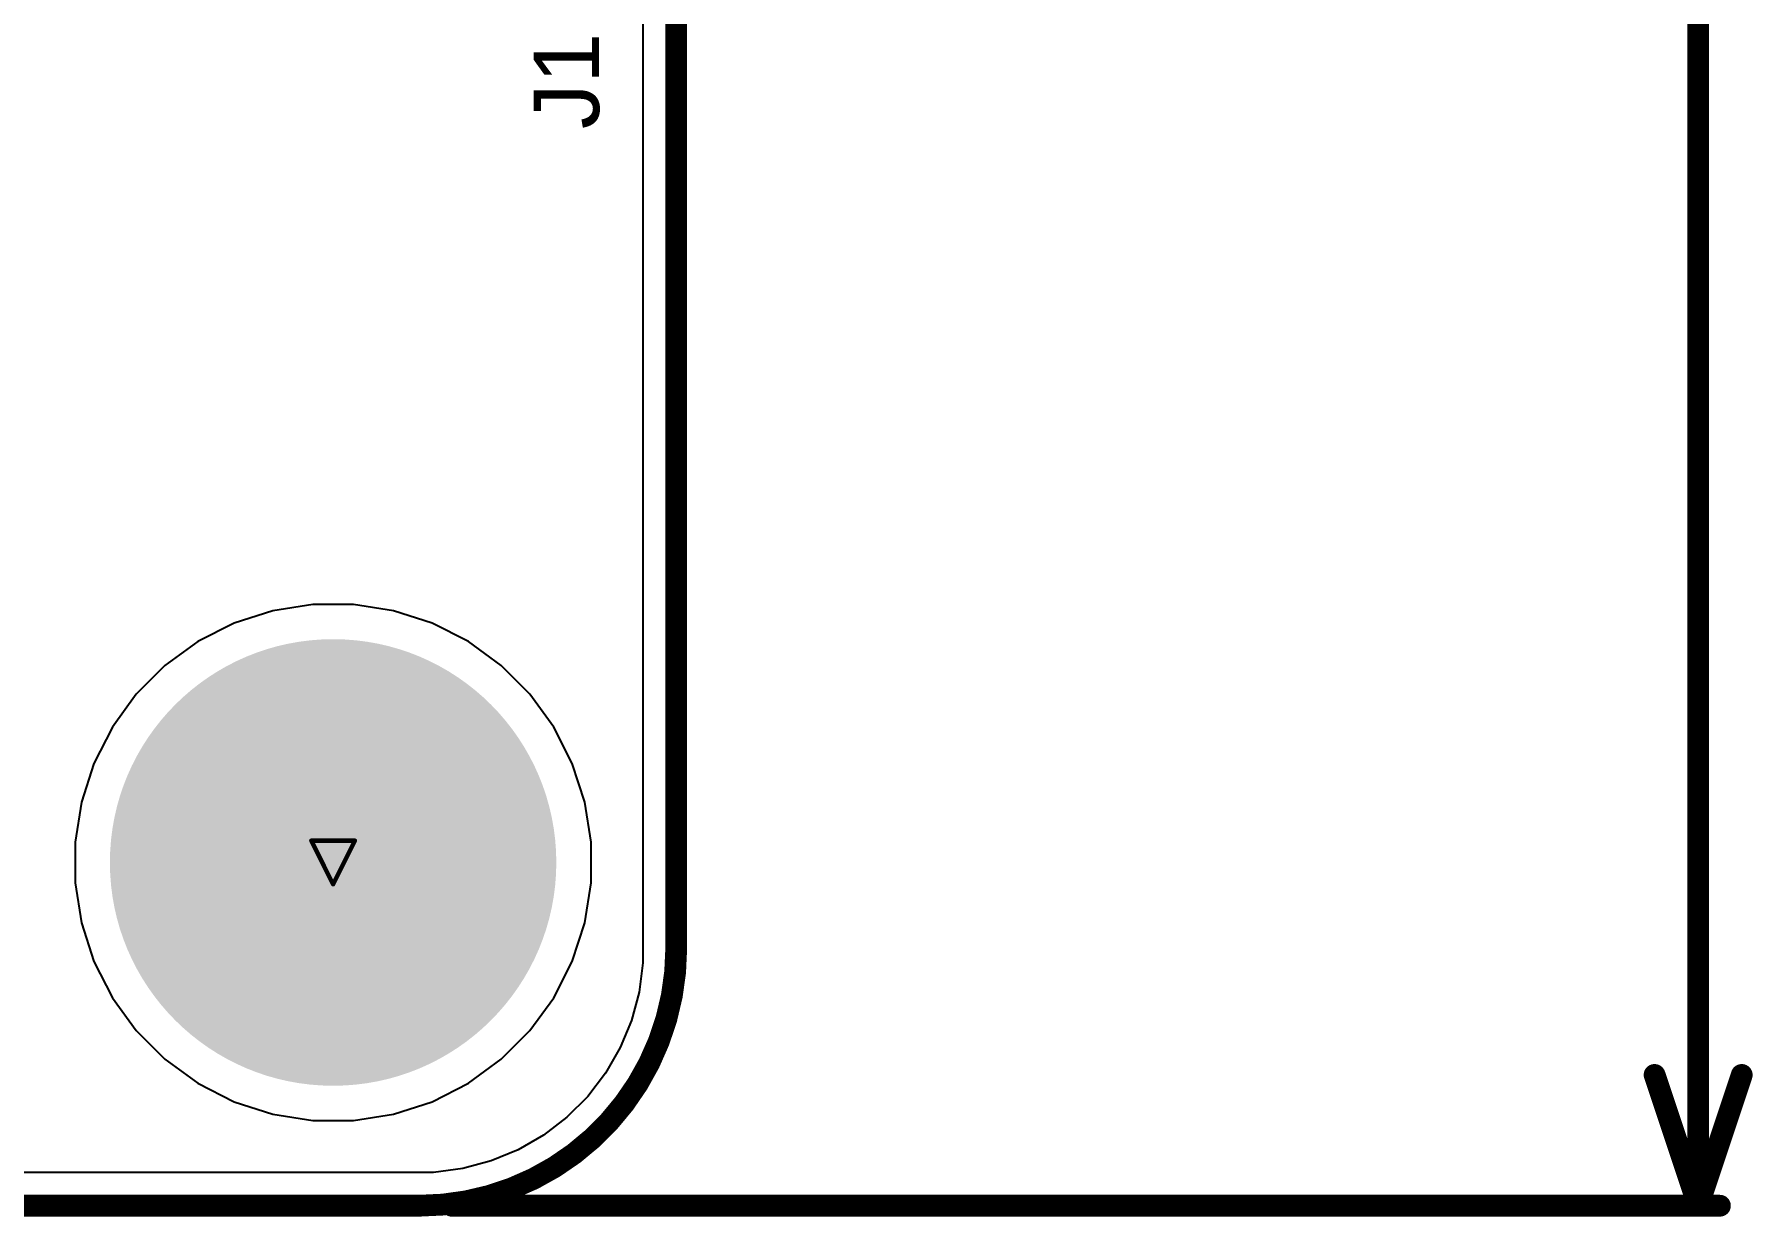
# Model space of a CAD drawing. Header units: inches. Extents: x -25 to 209, y 65 to 158.
# Drawn here: x 68.72 to 88.75, y 65.19 to 78.97 of the extents above; entities that cross this region are included whole.
import ezdxf

# ---------------------------------------------------------------- set-up
doc = ezdxf.new("R2010")
doc.units = ezdxf.units.IN
for name, color, linetype in [('Board Outline', 216, 'Continuous'), ('Bottom Layer', 5, 'Continuous'), ('Bottom Solder', 6, 'Continuous'), ('Dimensions', 6, 'Continuous'), ('Drill Drawing', 1, 'Continuous'), ('Multi-Layer', 9, 'Continuous'), ('Pad Holes', 156, 'Continuous'), ('Top Layer', 1, 'Continuous'), ('Top Overlay', 2, 'Continuous'), ('Top Solder', 216, 'Continuous')]:
    doc.layers.add(name, color=color, linetype=linetype)
doc.styles.add('Arial', font='', dxfattribs={"height": 0.2})
doc.styles.get('Arial').set_extended_font_data('Arial')

msp = doc.modelspace()

# ---------------------------------------------------------------- hatches: boundary and pattern name
at = {"layer": 'Bottom Layer'}
h = msp.add_hatch(color=5, dxfattribs=at)
edge = h.paths.add_edge_path()
edge.add_arc((72.2, 69.32), 2.5, 0, 360)
at = {"layer": 'Bottom Solder'}
h = msp.add_hatch(color=6, dxfattribs=at)
edge = h.paths.add_edge_path()
edge.add_arc((72.2, 69.32), 2.602, 0, 360)
at = {"layer": 'Multi-Layer'}
h = msp.add_hatch(color=9, dxfattribs=at)
edge = h.paths.add_edge_path()
edge.add_arc((72.2, 69.32), 2.5, 0, 360)
at = {"layer": 'Pad Holes'}
h = msp.add_hatch(color=7, dxfattribs=at)
edge = h.paths.add_edge_path()
edge.add_arc((72.2, 69.32), 1.5, 0, 360)
at = {"layer": 'Top Layer'}
h = msp.add_hatch(color=1, dxfattribs=at)
edge = h.paths.add_edge_path()
edge.add_arc((72.2, 69.32), 2.5, 0, 360)
at = {"layer": 'Top Solder'}
h = msp.add_hatch(color=216, dxfattribs=at)
edge = h.paths.add_edge_path()
edge.add_arc((72.2, 69.32), 2.602, 0, 360)

# ---------------------------------------------------------------- linework, layer by layer
at = {"layer": 'Board Outline'}
for points in [[(76.2, 68.32, 0.254, 0.254, 0), (76.2, 116.32, 0.254, 0.254, 0)], [(76.2, 68.32, 0.254, 0.254, -0.414214), (73.2, 65.32, 0.254, 0.254, 0)], [(-20.8, 65.32, 0.254, 0.254, 0), (73.2, 65.32, 0.254, 0.254, 0)]]:
    msp.add_lwpolyline(points, format="xyseb", dxfattribs=at)
for points in [[(76.136, 68.32, 0.127, 0.127, 1), (76.263, 68.32, 0.127, 0.127, 1)], [(76.136, 68.32, 0.127, 0.127, 1), (76.263, 68.32, 0.127, 0.127, 1)], [(73.137, 65.32, 0.127, 0.127, 1), (73.264, 65.32, 0.127, 0.127, 1)], [(73.137, 65.32, 0.127, 0.127, 1), (73.264, 65.32, 0.127, 0.127, 1)]]:
    msp.add_lwpolyline(points, format="xyseb", close=True, dxfattribs=at)
at = {"layer": 'Bottom Layer'}
for p, q in [((75.812, 116.32), (75.812, 68.32)), ((71.963, 72.328), (71.496, 72.254)), ((72.437, 72.328), (71.963, 72.328)), ((72.904, 72.254), (72.437, 72.328)), ((71.496, 72.254), (71.045, 72.108)), ((73.355, 72.108), (72.904, 72.254)), ((71.045, 72.108), (70.623, 71.893)), ((73.777, 71.893), (73.355, 72.108)), ((70.623, 71.893), (70.24, 71.614)), ((74.16, 71.614), (73.777, 71.893)), ((70.24, 71.614), (69.906, 71.28)), ((74.494, 71.28), (74.16, 71.614)), ((69.906, 71.28), (69.627, 70.897)), ((74.773, 70.897), (74.494, 71.28)), ((69.627, 70.897), (69.412, 70.475)), ((74.988, 70.475), (74.773, 70.897)), ((69.412, 70.475), (69.266, 70.024)), ((75.134, 70.024), (74.988, 70.475)), ((69.266, 70.024), (69.192, 69.557)), ((75.208, 69.557), (75.134, 70.024)), ((69.192, 69.557), (69.192, 69.083)), ((75.208, 69.083), (75.208, 69.557)), ((69.192, 69.083), (69.266, 68.616)), ((75.134, 68.616), (75.208, 69.083)), ((69.266, 68.616), (69.412, 68.165)), ((74.988, 68.165), (75.134, 68.616)), ((75.812, 68.32), (75.812, 68.149)), ((69.412, 68.165), (69.627, 67.743)), ((74.773, 67.743), (74.988, 68.165)), ((75.812, 68.149), (75.767, 67.809)), ((69.627, 67.743), (69.906, 67.36)), ((74.494, 67.36), (74.773, 67.743)), ((75.767, 67.809), (75.678, 67.479)), ((69.906, 67.36), (70.24, 67.026)), ((74.16, 67.026), (74.494, 67.36)), ((75.678, 67.479), (75.547, 67.162)), ((75.547, 67.162), (75.376, 66.866)), ((70.24, 67.026), (70.623, 66.747)), ((73.777, 66.747), (74.16, 67.026)), ((70.623, 66.747), (71.045, 66.532)), ((73.355, 66.532), (73.777, 66.747)), ((75.376, 66.866), (75.168, 66.594)), ((71.045, 66.532), (71.496, 66.386)), ((72.904, 66.386), (73.355, 66.532)), ((75.168, 66.594), (74.926, 66.352)), ((71.496, 66.386), (71.963, 66.312)), ((71.963, 66.312), (72.437, 66.312)), ((72.437, 66.312), (72.904, 66.386)), ((74.926, 66.352), (74.654, 66.144)), ((74.654, 66.144), (74.358, 65.973)), ((74.358, 65.973), (74.041, 65.842)), ((73.371, 65.708), (5.039, 65.708)), ((73.711, 65.753), (73.371, 65.708)), ((74.041, 65.842), (73.711, 65.753))]:
    msp.add_line(p, q, dxfattribs=at)
at = {"layer": 'Dimensions'}
for points in [[(88.113, 65.32, 0.254, 0.254, 0), (88.113, 86.556, 0.254, 0.254, 0)], [(87.605, 66.844, 0.254, 0.254, 0), (88.113, 65.32, 0.254, 0.254, 0)], [(88.113, 65.32, 0.254, 0.254, 0), (88.621, 66.844, 0.254, 0.254, 0)], [(73.581, 65.32, 0.254, 0.254, 0), (88.367, 65.32, 0.254, 0.254, 0)]]:
    msp.add_lwpolyline(points, format="xyseb", dxfattribs=at)
for points in [[(87.541, 66.844, 0.127, 0.127, 1), (87.668, 66.844, 0.127, 0.127, 1)], [(88.557, 66.844, 0.127, 0.127, 1), (88.684, 66.844, 0.127, 0.127, 1)], [(73.518, 65.32, 0.127, 0.127, 1), (73.645, 65.32, 0.127, 0.127, 1)], [(88.049, 65.32, 0.127, 0.127, 1), (88.176, 65.32, 0.127, 0.127, 1)], [(88.049, 65.32, 0.127, 0.127, 1), (88.176, 65.32, 0.127, 0.127, 1)], [(88.049, 65.32, 0.127, 0.127, 1), (88.176, 65.32, 0.127, 0.127, 1)], [(88.303, 65.32, 0.127, 0.127, 1), (88.43, 65.32, 0.127, 0.127, 1)]]:
    msp.add_lwpolyline(points, format="xyseb", close=True, dxfattribs=at)
at = {"layer": 'Drill Drawing'}
for points in [[(71.946, 69.574, 0.0508, 0.0508, 0), (72.454, 69.574, 0.0508, 0.0508, 0)], [(71.946, 69.574, 0.0508, 0.0508, 0), (72.2, 69.066, 0.0508, 0.0508, 0)], [(72.2, 69.066, 0.0508, 0.0508, 0), (72.454, 69.574, 0.0508, 0.0508, 0)]]:
    msp.add_lwpolyline(points, format="xyseb", dxfattribs=at)
for points in [[(71.933, 69.574, 0.0254, 0.0254, 1), (71.959, 69.574, 0.0254, 0.0254, 1)], [(71.933, 69.574, 0.0254, 0.0254, 1), (71.959, 69.574, 0.0254, 0.0254, 1)], [(72.441, 69.574, 0.0254, 0.0254, 1), (72.467, 69.574, 0.0254, 0.0254, 1)], [(72.441, 69.574, 0.0254, 0.0254, 1), (72.467, 69.574, 0.0254, 0.0254, 1)], [(72.187, 69.066, 0.0254, 0.0254, 1), (72.213, 69.066, 0.0254, 0.0254, 1)], [(72.187, 69.066, 0.0254, 0.0254, 1), (72.213, 69.066, 0.0254, 0.0254, 1)]]:
    msp.add_lwpolyline(points, format="xyseb", close=True, dxfattribs=at)
at = {"layer": 'Top Layer'}
for p, q in [((75.812, 116.32), (75.812, 68.32)), ((71.963, 72.328), (71.496, 72.254)), ((72.437, 72.328), (71.963, 72.328)), ((72.904, 72.254), (72.437, 72.328)), ((71.496, 72.254), (71.045, 72.108)), ((73.355, 72.108), (72.904, 72.254)), ((71.045, 72.108), (70.623, 71.893)), ((73.777, 71.893), (73.355, 72.108)), ((70.623, 71.893), (70.24, 71.614)), ((74.16, 71.614), (73.777, 71.893)), ((70.24, 71.614), (69.906, 71.28)), ((74.494, 71.28), (74.16, 71.614)), ((69.906, 71.28), (69.627, 70.897)), ((74.773, 70.897), (74.494, 71.28)), ((69.627, 70.897), (69.412, 70.475)), ((74.988, 70.475), (74.773, 70.897)), ((69.412, 70.475), (69.266, 70.024)), ((75.134, 70.024), (74.988, 70.475)), ((69.266, 70.024), (69.192, 69.557)), ((75.208, 69.557), (75.134, 70.024)), ((69.192, 69.557), (69.192, 69.083)), ((75.208, 69.083), (75.208, 69.557)), ((69.192, 69.083), (69.266, 68.616)), ((75.134, 68.616), (75.208, 69.083)), ((69.266, 68.616), (69.412, 68.165)), ((74.988, 68.165), (75.134, 68.616)), ((75.812, 68.32), (75.812, 68.149)), ((69.412, 68.165), (69.627, 67.743)), ((74.773, 67.743), (74.988, 68.165)), ((75.812, 68.149), (75.767, 67.809)), ((69.627, 67.743), (69.906, 67.36)), ((74.494, 67.36), (74.773, 67.743)), ((75.767, 67.809), (75.678, 67.479)), ((69.906, 67.36), (70.24, 67.026)), ((74.16, 67.026), (74.494, 67.36)), ((75.678, 67.479), (75.547, 67.162)), ((75.547, 67.162), (75.376, 66.866)), ((70.24, 67.026), (70.623, 66.747)), ((73.777, 66.747), (74.16, 67.026)), ((70.623, 66.747), (71.045, 66.532)), ((73.355, 66.532), (73.777, 66.747)), ((75.376, 66.866), (75.168, 66.594)), ((71.045, 66.532), (71.496, 66.386)), ((72.904, 66.386), (73.355, 66.532)), ((75.168, 66.594), (74.926, 66.352)), ((71.496, 66.386), (71.963, 66.312)), ((71.963, 66.312), (72.437, 66.312)), ((72.437, 66.312), (72.904, 66.386)), ((74.926, 66.352), (74.654, 66.144)), ((74.654, 66.144), (74.358, 65.973)), ((74.358, 65.973), (74.041, 65.842)), ((73.371, 65.708), (-20.971, 65.708)), ((73.711, 65.753), (73.371, 65.708)), ((74.041, 65.842), (73.711, 65.753))]:
    msp.add_line(p, q, dxfattribs=at)

# ---------------------------------------------------------------- texts
at = {"layer": 'Top Overlay', "style": 'Arial'}
msp.add_text('J1', height=0.762, rotation=90, dxfattribs=at).set_placement((75.301, 77.865))

doc.saveas('drawing.dxf')
